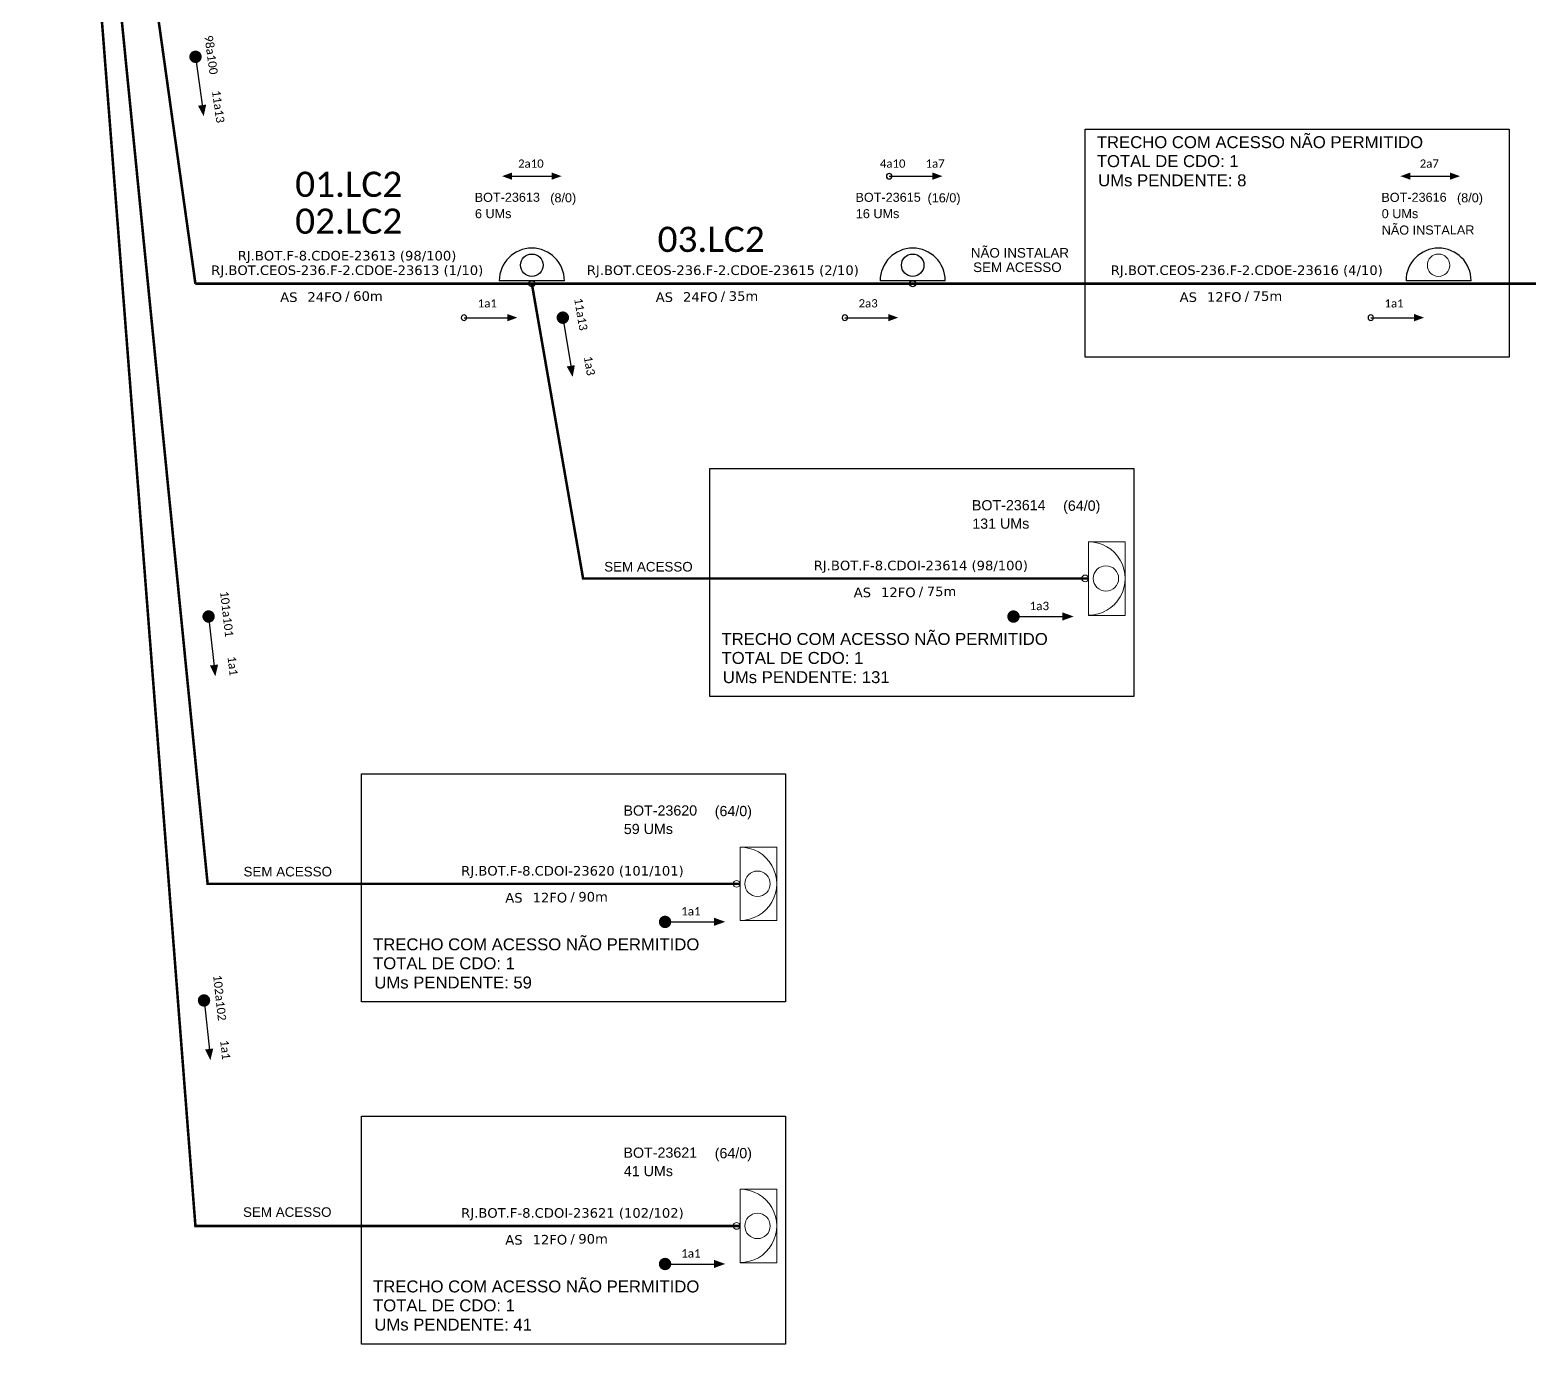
# Model space of a CAD drawing. Header units: millimetres. Extents: x 3529 to 4115, y -888 to 248.
# Drawn here: x 3589.1 to 3862.8, y -887.5 to -647.5 of the extents above; entities that cross this region are included whole.
import ezdxf
from ezdxf.enums import TextEntityAlignment as Align

# ---------------------------------------------------------------- set-up
doc = ezdxf.new("R2010")
doc.units = ezdxf.units.MM
for name, color, linetype, lineweight in [("20.0-LEGENDA DOS CDO'S", 1, 'Continuous', 0), ('20.2-CDO_POSTE', 1, 'Continuous', 5), ('40.1-ETIQUETAS', 1, 'Continuous', 20)]:
    doc.layers.add(name, color=color, linetype=linetype, lineweight=lineweight)
for name, color, linetype in [('CAP a instalar', 1, 'Continuous'), ('label_cabos', 7, 'Continuous'), ('SETA', 7, 'Continuous')]:
    doc.layers.add(name, color=color, linetype=linetype)
doc.styles.add('ARIAL', font='arial.ttf')
doc.styles.add('siredit', font='verdana.ttf')
doc.linetypes.add('FENCELINE1', pattern='A,0.25,-0.1,[133,ltypeshp.shx,S=0.1,R=0,X=-0.1,Y=0],-0.1,1', length=1.45)

# ---------------------------------------------------------------- blocks, each defined once
blk = doc.blocks.new('CDOE POSTE_')
at = {"color": 1}
blk.add_line((12.92, -5.49), (-2.38, -5.49), dxfattribs=at)
for centre, radius in [((5.27, -1.86), 2.64), ((5.27, -6.2), 0.708)]:
    blk.add_circle(centre, radius, dxfattribs=at)
blk.add_arc((5.27, -5.49), 7.65, 0, 180, dxfattribs=at)
blk = doc.blocks.new('CDOE-TEXTO PADRÃO')
at = {"layer": "20.0-LEGENDA DOS CDO'S", "color": 0, "style": 'ARIAL'}
for tag, p in [('CDO_N', (0.49, 7.39)), ('CORDOALHA', (0.5, 4.33)), ('SAP', (0.51, 1.67)), ('SPLITER_1', (0.59, -0.91)), ('SPLITER_2', (0.6, -3.55)), ('(XX-XX_F)S', (0.54, -8.29)), ('(XX-XX_L)S', (0.55, -10.83)), ('UMS', (0.55, -13.15))]:
    blk.add_attdef(tag, p, '', height=1.7, rotation=0.118, dxfattribs=at)
blk.add_attdef('FIBRAS_UTILIZADAS', text='', height=1.7, rotation=0.118, dxfattribs=at).set_placement((19.77, 7.43), align=Align.CENTER)
blk = doc.blocks.new('ETIQUETA_RS5F')
at = {"layer": '40.1-ETIQUETAS', "color": 0, "style": 'siredit'}
blk.add_text('/', height=1.5, dxfattribs=at).set_placement((1.55, -1.95), align=Align.MIDDLE_RIGHT)
for tag, p in [('ETIQUETA_R_PRIMARIA', (1.18, 4.1)), ('ETIQUETA_R_SECUNDARIA', (1.18, 2.1)), ('F_ATIVAS/F_MORTAS', (1.11, -4.24))]:
    blk.add_attdef(tag, text='', height=1.5, dxfattribs=at).set_placement(p, align=Align.MIDDLE_CENTER)
for tag, p in [('TIPO_CABO', (-6.62, -2.12)), ('CAP_CABO', (0.37, -2.09))]:
    blk.add_attdef(tag, text='', height=1.5, dxfattribs=at).set_placement(p, align=Align.MIDDLE_RIGHT)
blk.add_attdef('METROS', text='', height=1.5, dxfattribs=at).set_placement((2.11, -1.95), align=Align.MIDDLE_LEFT)
for tag, p in [('FUSÃO_1', (0.82, -8.39)), ('FUSÃO_2', (0.82, -10.6)), ('FUSÃO_3', (0.82, -12.93)), ('FUSÃO_4', (0.82, -15.14)), ('FUSÃO_5', (0.82, -17.16))]:
    blk.add_attdef(tag, text='', height=1.5, dxfattribs=at).set_placement(p, align=Align.CENTER)

msp = doc.modelspace()

# ---------------------------------------------------------------- linework, layer by layer
at = {"color": 8}
msp.add_line((3852.4, -693.27, 2), (3840.51, -693.27, 2), dxfattribs=at)
at = {"const_width": 1.13, "elevation": 2}
for points in [[(3619.26, -651.8, -1), (3619.42, -652.92, -1)], [(3686.36, -699.46, -1), (3686.54, -700.58, -1)], [(3621.66, -754.06, -1), (3621.79, -755.18, -1)], [(3768.22, -754.63, 1), (3769.35, -754.63, 1)], [(3704.56, -810.42, 1), (3705.69, -810.42, 1)], [(3620.83, -824.21, -1), (3620.95, -825.33, -1)], [(3704.56, -872.92, 1), (3705.69, -872.92, 1)]]:
    msp.add_lwpolyline(points, format="xyb", close=True, dxfattribs=at)
at = {"color": 3}
for points, elevation in [([(3781.89, -665.58), (3859.35, -665.58), (3859.35, -707.22), (3781.89, -707.22)], 2.94), ([(3713.31, -727.61), (3790.78, -727.61), (3790.78, -769.25), (3713.31, -769.25)], 2), ([(3649.65, -783.39), (3727.12, -783.39), (3727.12, -825.04), (3649.65, -825.04)], 2), ([(3649.65, -845.9), (3727.12, -845.9), (3727.12, -887.54), (3649.65, -887.54)], 2)]:
    msp.add_lwpolyline(points, close=True, dxfattribs=dict(at, elevation=elevation))
at = {"elevation": 2}
for points in [[(3745.57, -674.18, 1), (3746.57, -674.18, 1)], [(3667.9, -700.03, 1), (3668.9, -700.03, 1)], [(3737.48, -700.03, 1), (3738.48, -700.03, 1)], [(3833.57, -700.03, 1), (3834.57, -700.03, 1)]]:
    msp.add_lwpolyline(points, format="xyb", close=True, dxfattribs=at)
at = {"color": 8}
msp.add_arc((3846.45, -693.27, 2), 5.95, 0, 180, dxfattribs=at)
at = {"layer": '20.2-CDO_POSTE', "color": 8}
msp.add_circle((3846.45, -690.45, 2), 2.05, dxfattribs=at)
at = {"layer": '40.1-ETIQUETAS', "color": 251, "true_color": 0x636466}
for p, q in [((3782.49, -754.38, 2), (3782.49, -740.96, 2)), ((3718.83, -810.16, 2), (3718.83, -796.74, 2)), ((3718.83, -872.67, 2), (3718.83, -859.25, 2))]:
    msp.add_line(p, q, dxfattribs=at)
at = {"layer": '40.1-ETIQUETAS', "color": 251, "true_color": 0x636466, "elevation": 2}
msp.add_lwpolyline([(3589.32, -479.35, 0.467, 0.467, 0), (3621.55, -803.46, 0.467, 0.467, 0), (3718.83, -803.46, 0.467, 0.467, 0)], format="xyseb", dxfattribs=at)
for points in [[(3782.49, -740.96), (3789.21, -740.96), (3789.21, -754.41), (3782.49, -754.41)], [(3718.83, -796.74), (3725.55, -796.74), (3725.55, -810.19), (3718.83, -810.19)], [(3718.83, -859.25), (3725.55, -859.25), (3725.55, -872.7), (3718.83, -872.7)]]:
    msp.add_lwpolyline(points, close=True, dxfattribs=at)
at = {"layer": '40.1-ETIQUETAS', "color": 251, "true_color": 0x636466}
for centre, major_axis, start_param, end_param in [((3782.49, -747.67, 2), (-4.74, 4.74), 2.356194, 5.497787), ((3781.87, -747.67, 2), (-0.439, 0.439), 2.356194490191767, 8.639379797371353), ((3785.68, -747.67, 2), (1.64, 1.64), 3.926991, 10.210176), ((3718.83, -803.45, 2), (-4.74, 4.74), 2.356194, 5.497787), ((3722.02, -803.45, 2), (1.64, 1.64), 3.926991, 10.210176), ((3718.21, -803.46, 2), (-0.439, 0.439), 2.356194490191767, 8.639379797371353), ((3718.83, -865.96, 2), (-4.74, 4.74), 2.356194, 5.497787), ((3722.02, -865.96, 2), (1.64, 1.64), 3.926991, 10.210176), ((3718.21, -865.96, 2), (-0.439, 0.439), 2.356194490191767, 8.639379797371353)]:
    msp.add_ellipse(centre, major_axis=major_axis, ratio=1, start_param=start_param, end_param=end_param, dxfattribs=at)
at = {"layer": 'CAP a instalar', "linetype": 'FENCELINE1', "ltscale": 7, "const_width": 0.467, "elevation": 2}
for points in [[(3589.32, -479.35), (3619.32, -693.82)], [(3680.79, -693.82), (3619.32, -693.82)], [(3680.79, -693.82), (3750.37, -693.82)]]:
    msp.add_lwpolyline(points, dxfattribs=at)
at = {"layer": 'CAP a instalar', "color": 251, "linetype": 'FENCELINE1', "ltscale": 7, "true_color": 0x636466, "elevation": 2}
msp.add_lwpolyline([(3589.32, -479.35, 0.467, 0.467, 0), (3619.32, -865.96, 0.467, 0.467, 0), (3718.83, -865.96, 0.467, 0.467, 0)], format="xyseb", dxfattribs=at)
at = {"layer": 'CAP a instalar', "color": 251, "linetype": 'FENCELINE1', "ltscale": 7, "true_color": 0x636466, "const_width": 0.467, "elevation": 2}
msp.add_lwpolyline([(3680.79, -693.82), (3690.15, -747.67), (3782.49, -747.67)], dxfattribs=at)
at = {"layer": 'CAP a instalar', "color": 8, "linetype": 'FENCELINE1', "ltscale": 7, "const_width": 0.467, "elevation": 2}
for points in [[(3846.46, -693.82), (3750.37, -693.82)], [(3930.81, -693.82), (3846.46, -693.82)]]:
    msp.add_lwpolyline(points, dxfattribs=at)
at = {"layer": 'SETA', "elevation": 2}
for points in [[(3619.34, -652.36), (3620.67, -661.96)], [(3676.49, -674.18), (3685.09, -674.18)], [(3746.07, -674.18), (3754.67, -674.18)], [(3840.63, -674.18), (3849.23, -674.18)], [(3668.4, -700.03), (3677, -700.03)], [(3686.45, -700.02), (3688.05, -709.58)], [(3737.98, -700.03), (3746.58, -700.03)], [(3834.07, -700.03), (3842.66, -700.03)], [(3621.73, -754.62), (3622.83, -764.26)], [(3768.79, -754.63), (3778.49, -754.63)], [(3705.13, -810.42), (3714.82, -810.42)], [(3620.89, -824.77), (3621.93, -834.42)], [(3705.13, -872.92), (3714.82, -872.92)]]:
    msp.add_lwpolyline(points, dxfattribs=at)
at = {"layer": 'SETA'}
for points in [[(3619.8, -661.3, 2), (3620.83, -663.24, 2), (3621.29, -661.09, 2)], [(3677.18, -673.5, 2), (3675.35, -674.17, 2), (3677.18, -674.83, 2)], [(3684.4, -673.5, 2), (3686.23, -674.17, 2), (3684.4, -674.83, 2)], [(3753.98, -673.5, 2), (3755.81, -674.17, 2), (3753.98, -674.83, 2)], [(3841.32, -673.5, 2), (3839.49, -674.17, 2), (3841.32, -674.83, 2)], [(3848.54, -673.5, 2), (3850.37, -674.17, 2), (3848.54, -674.83, 2)], [(3676.31, -699.35, 2), (3678.14, -700.02, 2), (3676.31, -700.69, 2)], [(3745.89, -699.35, 2), (3747.72, -700.02, 2), (3745.89, -700.69, 2)], [(3841.98, -699.35, 2), (3843.81, -700.02, 2), (3841.98, -700.69, 2)], [(3687.16, -708.94, 2), (3688.24, -710.86, 2), (3688.65, -708.7, 2)], [(3777.71, -753.86, 2), (3779.77, -754.62, 2), (3777.71, -755.37, 2)], [(3621.98, -763.57, 2), (3622.96, -765.54, 2), (3623.47, -763.4, 2)], [(3714.05, -809.65, 2), (3716.11, -810.4, 2), (3714.05, -811.15, 2)], [(3621.09, -833.72, 2), (3622.06, -835.7, 2), (3622.58, -833.56, 2)], [(3714.05, -872.15, 2), (3716.11, -872.91, 2), (3714.05, -873.66, 2)]]:
    msp.add_solid(points, dxfattribs=at)

# ---------------------------------------------------------------- block references
at = {"layer": '20.2-CDO_POSTE'}
ref = msp.add_blockref('CDOE-TEXTO PADRÃO', (3677.43, -689.94, 2), dxfattribs=dict(at, xscale=0.9720000028610228, yscale=0.9720000028610228, zscale=0.9720000028610228))
ref.add_attrib('CDO_N', 'BOT-23613', (3670.34, -678.87, 2), dxfattribs={"layer": "20.0-LEGENDA DOS CDO'S", "color": 0, "height": 1.652, "rotation": 0.118, "style": 'ARIAL'})
ref.add_attrib('CORDOALHA', '6 UMs', (3670.4, -681.85, 2), dxfattribs={"layer": "20.0-LEGENDA DOS CDO'S", "color": 0, "height": 1.652, "rotation": 0.118, "style": 'ARIAL'})
ref.add_attrib('FIBRAS_UTILIZADAS', '  (8/0)', dxfattribs={"layer": "20.0-LEGENDA DOS CDO'S", "color": 0, "height": 1.652, "rotation": 0.118, "style": 'ARIAL'}).set_placement((3685.88, -678.95, 2), align=Align.CENTER)
ref = msp.add_blockref('CDOE-TEXTO PADRÃO', (3747.01, -689.94, 2), dxfattribs=dict(at, xscale=0.9720000028610228, yscale=0.9720000028610228, zscale=0.9720000028610228))
ref.add_attrib('CDO_N', 'BOT-23615', (3739.92, -678.87, 2), dxfattribs={"layer": "20.0-LEGENDA DOS CDO'S", "color": 0, "height": 1.652, "rotation": 0.118, "style": 'ARIAL'})
ref.add_attrib('CORDOALHA', '16 UMs', (3739.98, -681.85, 2), dxfattribs={"layer": "20.0-LEGENDA DOS CDO'S", "color": 0, "height": 1.652, "rotation": 0.118, "style": 'ARIAL'})
ref.add_attrib('FIBRAS_UTILIZADAS', '  (16/0)', dxfattribs={"layer": "20.0-LEGENDA DOS CDO'S", "color": 0, "height": 1.652, "rotation": 0.118, "style": 'ARIAL'}).set_placement((3755.46, -678.95, 2), align=Align.CENTER)
at = {"layer": '20.2-CDO_POSTE', "color": 8}
ref = msp.add_blockref('CDOE-TEXTO PADRÃO', (3843.1, -689.94, 2), dxfattribs=dict(at, xscale=0.9720000028610228, yscale=0.9720000028610228, zscale=0.9720000028610228))
ref.add_attrib('CDO_N', 'BOT-23616', (3836, -678.87, 2), dxfattribs={"layer": "20.0-LEGENDA DOS CDO'S", "color": 0, "height": 1.652, "rotation": 0.118, "style": 'ARIAL'})
ref.add_attrib('CORDOALHA', '0 UMs', (3836.07, -681.85, 2), dxfattribs={"layer": "20.0-LEGENDA DOS CDO'S", "color": 0, "height": 1.652, "rotation": 0.118, "style": 'ARIAL'})
ref.add_attrib('SAP', 'NÃO INSTALAR', (3836.07, -684.85, 2), dxfattribs={"layer": "20.0-LEGENDA DOS CDO'S", "color": 0, "height": 1.6523, "rotation": 0.118, "style": 'ARIAL'})
ref.add_attrib('FIBRAS_UTILIZADAS', '  (8/0)', dxfattribs={"layer": "20.0-LEGENDA DOS CDO'S", "color": 0, "height": 1.652, "rotation": 0.118, "style": 'ARIAL'}).set_placement((3851.55, -678.95, 2), align=Align.CENTER)
at = {"layer": '40.1-ETIQUETAS'}
ref = msp.add_blockref('ETIQUETA_RS5F', (3645.68, -693.8, 2), dxfattribs=dict(at, xscale=1.16639998499977, yscale=1.16639998499977, zscale=1.16639998499977))
ref.add_attrib('ETIQUETA_R_PRIMARIA', 'RJ.BOT.F-8.CDOE-23613 (98/100)', dxfattribs={"color": 0, "height": 1.7496, "style": 'siredit'}).set_placement((3647.02, -688.7, 2), align=Align.MIDDLE_CENTER)
ref.add_attrib('ETIQUETA_R_SECUNDARIA', 'RJ.BOT.CEOS-236.F-2.CDOE-23613 (1/10)', dxfattribs={"color": 0, "height": 1.7496, "style": 'siredit'}).set_placement((3647.06, -691.35, 2), align=Align.MIDDLE_CENTER)
ref.add_attrib('TIPO_CABO', 'AS', dxfattribs={"color": 0, "height": 1.75, "style": 'siredit'}).set_placement((3637.97, -696.27, 2), align=Align.MIDDLE_RIGHT)
ref.add_attrib('CAP_CABO', '24FO', dxfattribs={"color": 0, "height": 1.75, "style": 'siredit'}).set_placement((3646.11, -696.24, 2), align=Align.MIDDLE_RIGHT)
ref.add_attrib('METROS', '60m', dxfattribs={"color": 0, "height": 1.75, "style": 'siredit'}).set_placement((3648.15, -696.08, 2), align=Align.MIDDLE_LEFT)
ref = msp.add_blockref('ETIQUETA_RS5F', (3714.3, -693.8, 2), dxfattribs=dict(at, xscale=1.16639998499977, yscale=1.16639998499977, zscale=1.16639998499977))
ref.add_attrib('ETIQUETA_R_SECUNDARIA', 'RJ.BOT.CEOS-236.F-2.CDOE-23615 (2/10)', dxfattribs={"color": 0, "height": 1.7496, "style": 'siredit'}).set_placement((3715.68, -691.35, 2), align=Align.MIDDLE_CENTER)
ref.add_attrib('TIPO_CABO', 'AS', dxfattribs={"color": 0, "height": 1.75, "style": 'siredit'}).set_placement((3706.58, -696.27, 2), align=Align.MIDDLE_RIGHT)
ref.add_attrib('CAP_CABO', '24FO', dxfattribs={"color": 0, "height": 1.75, "style": 'siredit'}).set_placement((3714.73, -696.24, 2), align=Align.MIDDLE_RIGHT)
ref.add_attrib('METROS', '35m', dxfattribs={"color": 0, "height": 1.75, "style": 'siredit'}).set_placement((3716.76, -696.08, 2), align=Align.MIDDLE_LEFT)
at = {"layer": '40.1-ETIQUETAS', "color": 8}
ref = msp.add_blockref('ETIQUETA_RS5F', (3810.03, -693.8, 2), dxfattribs=dict(at, xscale=1.16639998499977, yscale=1.16639998499977, zscale=1.16639998499977))
ref.add_attrib('ETIQUETA_R_SECUNDARIA', 'RJ.BOT.CEOS-236.F-2.CDOE-23616 (4/10)', dxfattribs={"color": 0, "height": 1.7496, "style": 'siredit'}).set_placement((3811.41, -691.35, 2), align=Align.MIDDLE_CENTER)
ref.add_attrib('TIPO_CABO', 'AS', dxfattribs={"color": 0, "height": 1.75, "style": 'siredit'}).set_placement((3802.31, -696.27, 2), align=Align.MIDDLE_RIGHT)
ref.add_attrib('CAP_CABO', '12FO', dxfattribs={"color": 0, "height": 1.75, "style": 'siredit'}).set_placement((3810.45, -696.24, 2), align=Align.MIDDLE_RIGHT)
ref.add_attrib('METROS', '75m', dxfattribs={"color": 0, "height": 1.75, "style": 'siredit'}).set_placement((3812.49, -696.08, 2), align=Align.MIDDLE_LEFT)
at = {"layer": '40.1-ETIQUETAS', "color": 251, "true_color": 0x636466}
ref = msp.add_blockref('CDOE-TEXTO PADRÃO', (3769.19, -747.71, 2), dxfattribs=dict(at, xscale=1.09648293559315, yscale=1.09648293559315, zscale=1.09648293559315))
ref.add_attrib('CDO_N', 'BOT-23614', (3761.19, -735.23, 2), dxfattribs={"layer": "20.0-LEGENDA DOS CDO'S", "color": 0, "height": 1.864, "rotation": 0.118, "style": 'ARIAL'})
ref.add_attrib('CORDOALHA', '131 UMs', (3761.26, -738.59, 2), dxfattribs={"layer": "20.0-LEGENDA DOS CDO'S", "color": 0, "height": 1.864, "rotation": 0.118, "style": 'ARIAL'})
ref.add_attrib('FIBRAS_UTILIZADAS', '       (64/0)', dxfattribs={"layer": "20.0-LEGENDA DOS CDO'S", "color": 0, "height": 1.8639, "rotation": 0.118, "style": 'ARIAL'}).set_placement((3778.73, -735.31, 2), align=Align.CENTER)
ref = msp.add_blockref('ETIQUETA_RS5F', (3750.48, -747.75, 2), dxfattribs=dict(at, xscale=1.16639998499977, yscale=1.16639998499977, zscale=1.16639998499977))
ref.add_attrib('ETIQUETA_R_SECUNDARIA', 'RJ.BOT.F-8.CDOI-23614 (98/100)', dxfattribs={"color": 0, "height": 1.7496, "style": 'siredit'}).set_placement((3751.86, -745.3, 2), align=Align.MIDDLE_CENTER)
ref.add_attrib('TIPO_CABO', 'AS', dxfattribs={"color": 0, "height": 1.75, "style": 'siredit'}).set_placement((3742.76, -750.22, 2), align=Align.MIDDLE_RIGHT)
ref.add_attrib('CAP_CABO', '12FO', dxfattribs={"color": 0, "height": 1.75, "style": 'siredit'}).set_placement((3750.91, -750.2, 2), align=Align.MIDDLE_RIGHT)
ref.add_attrib('METROS', '75m', dxfattribs={"color": 0, "height": 1.75, "style": 'siredit'}).set_placement((3752.94, -750.03, 2), align=Align.MIDDLE_LEFT)
ref = msp.add_blockref('CDOE-TEXTO PADRÃO', (3705.53, -803.5, 2), dxfattribs=dict(at, xscale=1.09648293559315, yscale=1.09648293559315, zscale=1.09648293559315))
ref.add_attrib('CDO_N', 'BOT-23620', (3697.53, -791.01, 2), dxfattribs={"layer": "20.0-LEGENDA DOS CDO'S", "color": 0, "height": 1.864, "rotation": 0.118, "style": 'ARIAL'})
ref.add_attrib('CORDOALHA', '59 UMs', (3697.6, -794.37, 2), dxfattribs={"layer": "20.0-LEGENDA DOS CDO'S", "color": 0, "height": 1.864, "rotation": 0.118, "style": 'ARIAL'})
ref.add_attrib('FIBRAS_UTILIZADAS', '       (64/0)', dxfattribs={"layer": "20.0-LEGENDA DOS CDO'S", "color": 0, "height": 1.8639, "rotation": 0.118, "style": 'ARIAL'}).set_placement((3715.07, -791.1, 2), align=Align.CENTER)
ref = msp.add_blockref('ETIQUETA_RS5F', (3686.82, -803.54, 2), dxfattribs=dict(at, xscale=1.16639998499977, yscale=1.16639998499977, zscale=1.16639998499977))
ref.add_attrib('ETIQUETA_R_SECUNDARIA', 'RJ.BOT.F-8.CDOI-23620 (101/101)', dxfattribs={"color": 0, "height": 1.7496, "style": 'siredit'}).set_placement((3688.2, -801.08, 2), align=Align.MIDDLE_CENTER)
ref.add_attrib('TIPO_CABO', 'AS', dxfattribs={"color": 0, "height": 1.75, "style": 'siredit'}).set_placement((3679.1, -806.01, 2), align=Align.MIDDLE_RIGHT)
ref.add_attrib('CAP_CABO', '12FO', dxfattribs={"color": 0, "height": 1.75, "style": 'siredit'}).set_placement((3687.24, -805.98, 2), align=Align.MIDDLE_RIGHT)
ref.add_attrib('METROS', '90m', dxfattribs={"color": 0, "height": 1.75, "style": 'siredit'}).set_placement((3689.28, -805.82, 2), align=Align.MIDDLE_LEFT)
ref = msp.add_blockref('CDOE-TEXTO PADRÃO', (3705.53, -866, 2), dxfattribs=dict(at, xscale=1.09648293559315, yscale=1.09648293559315, zscale=1.09648293559315))
ref.add_attrib('CDO_N', 'BOT-23621', (3697.53, -853.52, 2), dxfattribs={"layer": "20.0-LEGENDA DOS CDO'S", "color": 0, "height": 1.864, "rotation": 0.118, "style": 'ARIAL'})
ref.add_attrib('CORDOALHA', '41 UMs', (3697.6, -856.88, 2), dxfattribs={"layer": "20.0-LEGENDA DOS CDO'S", "color": 0, "height": 1.864, "rotation": 0.118, "style": 'ARIAL'})
ref.add_attrib('FIBRAS_UTILIZADAS', '       (64/0)', dxfattribs={"layer": "20.0-LEGENDA DOS CDO'S", "color": 0, "height": 1.8639, "rotation": 0.118, "style": 'ARIAL'}).set_placement((3715.07, -853.6, 2), align=Align.CENTER)
ref = msp.add_blockref('ETIQUETA_RS5F', (3686.82, -866.04, 2), dxfattribs=dict(at, xscale=1.16639998499977, yscale=1.16639998499977, zscale=1.16639998499977))
ref.add_attrib('ETIQUETA_R_SECUNDARIA', 'RJ.BOT.F-8.CDOI-23621 (102/102)', dxfattribs={"color": 0, "height": 1.7496, "style": 'siredit'}).set_placement((3688.2, -863.59, 2), align=Align.MIDDLE_CENTER)
ref.add_attrib('TIPO_CABO', 'AS', dxfattribs={"color": 0, "height": 1.75, "style": 'siredit'}).set_placement((3679.1, -868.51, 2), align=Align.MIDDLE_RIGHT)
ref.add_attrib('CAP_CABO', '12FO', dxfattribs={"color": 0, "height": 1.75, "style": 'siredit'}).set_placement((3687.24, -868.48, 2), align=Align.MIDDLE_RIGHT)
ref.add_attrib('METROS', '90m', dxfattribs={"color": 0, "height": 1.75, "style": 'siredit'}).set_placement((3689.28, -868.32, 2), align=Align.MIDDLE_LEFT)
at = {"layer": 'label_cabos', "xscale": 0.7775999903678894, "yscale": 0.7775999903678894, "zscale": 0.7775999903678894}
for p in [(3676.69, -689, 2), (3746.27, -689, 2)]:
    msp.add_blockref('CDOE POSTE_', p, dxfattribs=at)

# ---------------------------------------------------------------- texts
at = {"color": 3, "style": 'ARIAL'}
for s, p in [('TRECHO COM ACESSO NÃO PERMITIDO', (3784.01, -669.05, 2)), ('TOTAL DE CDO: 1', (3784.01, -672.51, 2)), ('UMs PENDENTE: 8', (3784.25, -676.02, 2)), ('TRECHO COM ACESSO NÃO PERMITIDO', (3715.44, -759.82, 1.06)), ('TOTAL DE CDO: 1', (3715.44, -763.28, 1.06)), ('UMs PENDENTE: 131', (3715.67, -766.79, 1.06)), ('TRECHO COM ACESSO NÃO PERMITIDO', (3651.78, -815.61, 1.06)), ('TOTAL DE CDO: 1', (3651.78, -819.07, 1.06)), ('UMs PENDENTE: 59', (3652.01, -822.58, 1.06)), ('TRECHO COM ACESSO NÃO PERMITIDO', (3651.78, -878.11, 1.06)), ('TOTAL DE CDO: 1', (3651.78, -881.57, 1.06)), ('UMs PENDENTE: 41', (3652.01, -885.08, 1.06))]:
    msp.add_text(s, height=2.182, dxfattribs=at).set_placement(p)
at = {"color": 8, "linetype": 'Continuous', "style": 'ARIAL'}
for s, p in [('NÃO INSTALAR', (3761, -689.05)), ('SEM ACESSO', (3761.42, -691.69))]:
    msp.add_text(s, height=1.75, dxfattribs=at).set_placement(p)
at = {"color": 251, "linetype": 'Continuous', "true_color": 0x636466, "style": 'ARIAL'}
for p in [(3694.01, -746.4), (3628.02, -864.31)]:
    msp.add_text('SEM ACESSO', height=1.75, dxfattribs=at).set_placement(p)
at = {"char_height": 1.5342, "width": 28.6065, "attachment_point": 5}
for s, insert, rotation in [('\\C7;\\fCalibri|b0|i0|c0|p34;98a100', (3622.19, -652, 2), 277.8755), ('\\C7;\\fCalibri|b0|i0|c0|p34;11a13', (3623.5, -661.46, 2), 277.8755), ('\\C7;\\fCalibri|b0|i0|c0|p34;11a13', (3689.75, -699.4, 2), 279.4867), ('\\C7;\\fCalibri|b0|i0|c0|p34;1a3', (3691.32, -708.82, 2), 279.4867), ('\\C7;\\fCalibri|b0|i0|c0|p34;101a101', (3625.05, -754.17, 2), 276.5223), ('\\C7;\\fCalibri|b0|i0|c0|p34;1a1', (3626.14, -763.66, 2), 276.5223), ('\\C7;\\fCalibri|b0|i0|c0|p34;102a102', (3623.76, -824.29, 2), 276.1623), ('\\C7;\\fCalibri|b0|i0|c0|p34;1a1', (3624.78, -833.78, 2), 276.1623)]:
    msp.add_mtext(s, dxfattribs=dict(at, insert=insert, rotation=rotation))
at = {"color": 3, "char_height": 4.6037, "width": 230.4002, "attachment_point": 5}
for s, insert in [('\\fCalibri|b0|i0|c0|p34;01.LC2', (3647.33, -675.68, 2)), ('\\fCalibri|b0|i0|c0|p34;02.LC2', (3647.33, -682.42, 2)), ('\\fCalibri|b0|i0|c0|p34;03.LC2', (3713.55, -685.74, 2))]:
    msp.add_mtext(s, dxfattribs=dict(at, insert=insert))
at = {"attachment_point": 5}
for s, insert, char_height, width in [('\\C7;\\fCalibri|b0|i0|c0|p34;2a10', (3680.61, -671.88, 2), 1.5, 25.3588), ('\\C7;\\fCalibri|b0|i0|c0|p34;4a10', (3746.72, -671.88, 2), 1.5, 25.3588), ('\\C7;\\fCalibri|b0|i0|c0|p34;1a7', (3754.47, -671.88, 2), 1.5, 25.3588), ('\\C7;\\fCalibri|b0|i0|c0|p34;2a7', (3844.75, -671.88, 2), 1.5, 25.3588), ('\\C7;\\fCalibri|b0|i0|c0|p34;1a1', (3672.65, -697.41, 2), 1.5, 25.3588), ('\\C7;\\fCalibri|b0|i0|c0|p34;2a3', (3742.23, -697.41, 2), 1.5, 25.3588), ('\\C7;\\fCalibri|b0|i0|c0|p34;1a1', (3838.32, -697.41, 2), 1.5, 25.3588), ('\\C7;\\fCalibri|b0|i0|c0|p34;1a3', (3773.51, -752.7, 2), 1.5342, 28.6065), ('\\C7;\\fCalibri|b0|i0|c0|p34;1a1', (3709.85, -808.48, 2), 1.5342, 28.6065), ('\\C7;\\fCalibri|b0|i0|c0|p34;1a1', (3709.85, -870.99, 2), 1.5342, 28.6065)]:
    msp.add_mtext(s, dxfattribs=dict(at, insert=insert, char_height=char_height, width=width))
at = {"layer": '40.1-ETIQUETAS', "color": 251, "true_color": 0x636466, "style": 'ARIAL'}
msp.add_text('SEM ACESSO', height=1.75, dxfattribs=at).set_placement((3628.11, -802.11))

doc.saveas('drawing.dxf')
